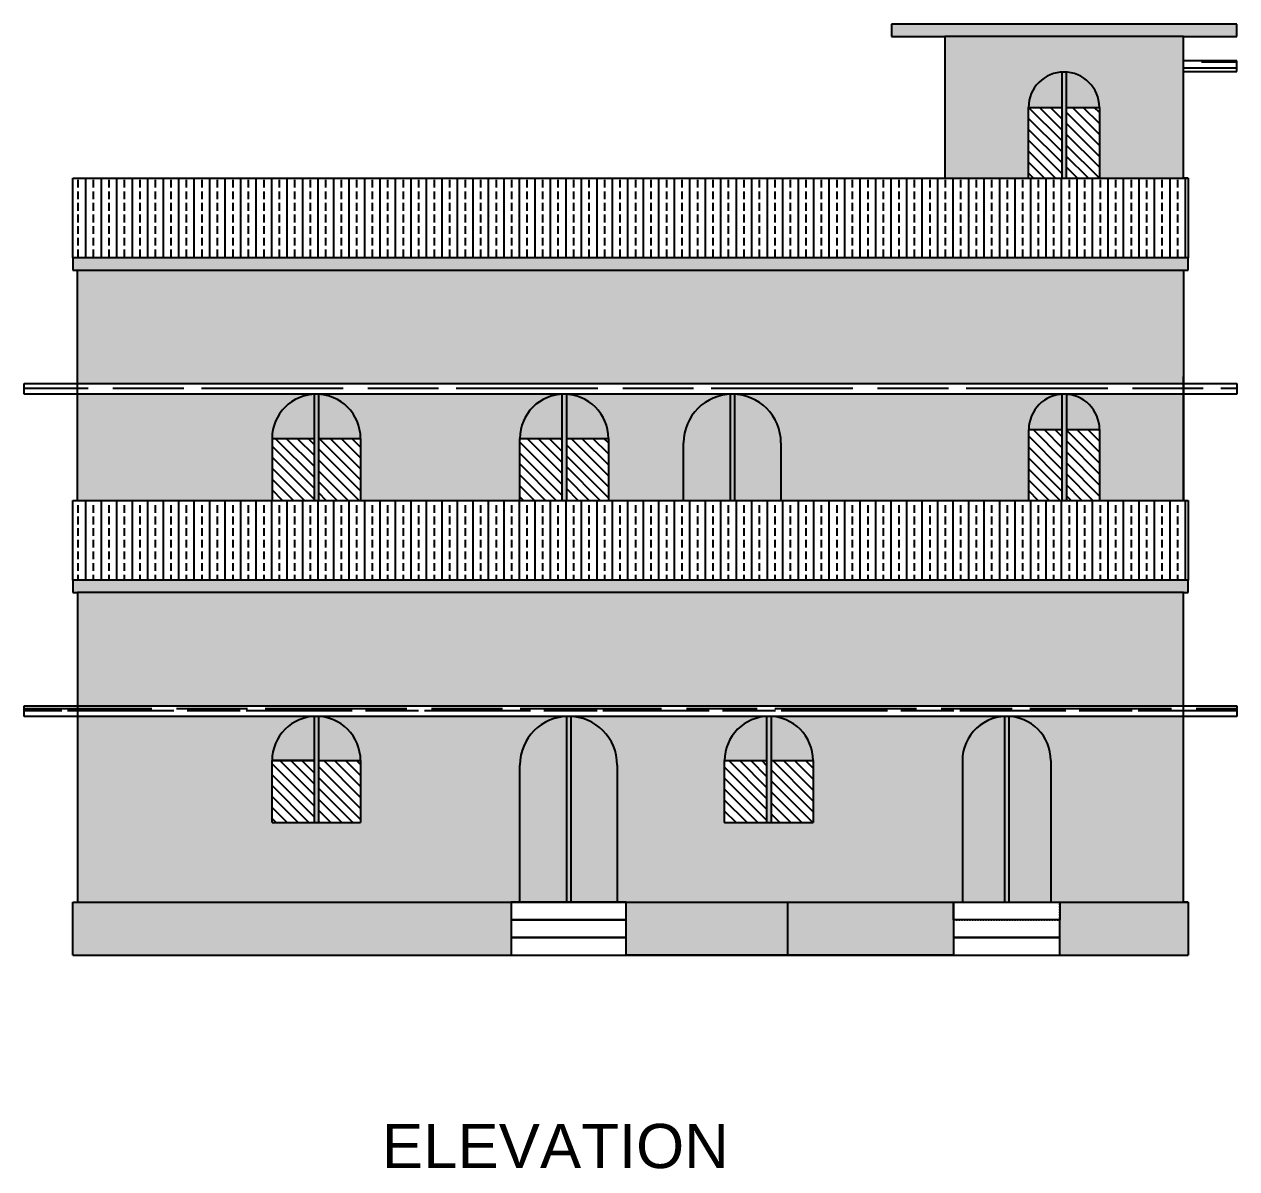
# Model space of a CAD drawing. Header units: inches. Extents: x -18378 to 21009, y -21280 to 15286.
# Drawn here: x -16571 to -2871, y 2354 to 15286 of the extents above; entities that cross this region are included whole.
import ezdxf

# ---------------------------------------------------------------- set-up
doc = ezdxf.new("R2010")
doc.units = ezdxf.units.IN
doc.header["$MEASUREMENT"] = 0
doc.linetypes.add('ACAD_ISO03W100', pattern=[30, 12, -18])
for name, color, linetype in [('door', 130, 'Continuous'), ('elevation', 50, 'Continuous'), ('steps', 100, 'ACAD_ISO03W100'), ('window', 210, 'Continuous')]:
    doc.layers.add(name, color=color, linetype=linetype)
doc.styles.get("Standard").update_dxf_attribs({"font": 'arial.ttf'})
pattern_1 = [(0, (50, -4540), (3.125, 6.25), [0, -6.25])]
pattern_2 = [(45, (50, -4540), (-17.67767, 17.67767), []), (135, (50, -4540), (-53.033009, 17.67767), [62.5, -37.5])]

msp = doc.modelspace()

# ---------------------------------------------------------------- hatches: boundary and pattern name
at = {"layer": 'elevation', "true_color": 0xed1f24}
h = msp.add_hatch(dxfattribs=at)
h.set_pattern_fill('ANSI38', color=240, scale=200)
h.set_pattern_definition(pattern_2)
h.paths.add_polyline_path([(-3421.45307, 9005.898), (-16021.45307, 9005.898), (-16021.45307, 8865.898), (-15971.45307, 8865.898), (-3471.45307, 8865.898), (-3421.45307, 8865.898)])
h.paths.add_polyline_path([(-3421.45307, 12645.898), (-16021.45307, 12645.898), (-16021.45307, 12505.898), (-15971.45307, 12505.898), (-3471.45307, 12505.898), (-3421.45307, 12505.898)])
h.paths.add_polyline_path([(-2871.45307, 15285.898), (-6771.45307, 15285.898), (-6771.45307, 15145.898), (-6171.45307, 15145.898), (-3471.45307, 15145.898), (-2871.45307, 15145.898)])
at = {"layer": 'elevation', "true_color": 0x7aafdf}
h = msp.add_hatch(color=143, dxfattribs=at)
h.dxf.hatch_style = 1
h.paths.add_polyline_path([(-6171.45307, 13545.898), (-5224.01962, 13545.898), (-5224.01962, 14345.898, -0.4142135624), (-4824.01962, 14745.898, -0.4142135624), (-4424.01962, 14345.898), (-4424.01962, 13545.898), (-3471.45307, 13545.898), (-3471.45307, 15145.898), (-6171.45307, 15145.898)])
at = {"layer": 'elevation', "true_color": 0xd19cc7}
h = msp.add_hatch(dxfattribs=at)
h.set_pattern_fill('AR-RROOF', color=9, scale=200)
h.set_pattern_definition([(0, (50, -4540), (440, 200), [3000, -400, 1000, -200]), (0, (316, -4440), (-200, 266), [600, -66, 1200, -150]), (0, (150, -4370), (1040, 134), [1600, -280, 800, -200])])
h.paths.add_polyline_path([(-3471.45307, 7585.898), (-15971.45307, 7585.898), (-15971.45307, 7465.898), (-3471.45307, 7465.898)])
h.paths.add_polyline_path([(-15971.45307, 7585.898), (-16571.45307, 7585.898), (-16571.45307, 7465.898), (-15971.45307, 7465.898)])
h.paths.add_polyline_path([(-2871.45307, 7585.898), (-3471.45307, 7585.898), (-3471.45307, 7465.898), (-2871.45307, 7465.898)])
h.paths.add_polyline_path([(-3471.45307, 11225.898), (-15971.45307, 11225.898), (-15971.45307, 11105.898), (-3471.45307, 11105.898)])
h.paths.add_polyline_path([(-2871.45307, 11225.898), (-3471.45307, 11225.898), (-3471.45307, 11105.898), (-2871.45307, 11105.898)])
h.paths.add_polyline_path([(-15971.45307, 11225.898), (-16571.45307, 11225.898), (-16571.45307, 11105.898), (-15971.45307, 11105.898)])
h.paths.add_polyline_path([(-2871.45307, 14872.35416), (-3471.45307, 14872.35416), (-3471.45307, 14752.35416), (-2871.45307, 14752.35416)])
at = {"layer": 'elevation', "true_color": 0x105689}
h = msp.add_hatch(color=146, dxfattribs=at)
h.dxf.hatch_style = 1
h.paths.add_polyline_path([(-13296.45307, 11105.27261, 0.3996375341), (-13771.45307, 10605.898), (-13296.45307, 10605.898)])
h.paths.add_polyline_path([(-13246.45307, 10605.898), (-12771.45307, 10605.898, 0.3996375341), (-13246.45307, 11105.27261)])
h.paths.add_polyline_path([(-10496.45307, 10605.898), (-10496.45307, 11105.27261, 0.3996375341), (-10971.45307, 10605.898)])
h.paths.add_polyline_path([(-9971.45307, 10605.898, 0.3996375341), (-10446.45307, 11105.27261), (-10446.45307, 10605.898)])
h.paths.add_polyline_path([(-4846.45307, 11105.11599, 0.3960121918), (-5221.45307, 10705.898), (-4846.45307, 10705.898)])
h.paths.add_polyline_path([(-4796.45307, 10705.898), (-4421.45307, 10705.898, 0.3960121918), (-4796.45307, 11105.11599)])
h.paths.add_polyline_path([(-4849.01962, 14345.898), (-4849.01962, 14745.11599, 0.3960121918), (-5224.01962, 14345.898)])
h.paths.add_polyline_path([(-4424.01962, 14345.898, 0.3960121918), (-4799.01962, 14745.11599), (-4799.01962, 14345.898)])
h.paths.add_polyline_path([(-8183.13449, 7465.27261, 0.3996375341), (-8658.13449, 6965.898), (-8183.13449, 6965.898)])
h.paths.add_polyline_path([(-8133.13449, 7465.27261), (-8133.13449, 6965.898), (-7658.13449, 6965.898, 0.3996375341)])
h.paths.add_polyline_path([(-13246.45307, 6965.898), (-12771.45307, 6965.898, 0.3996375341), (-13246.45307, 7465.27261)])
h.paths.add_polyline_path([(-13296.45307, 7465.27261, 0.3996375341), (-13771.45307, 6965.898), (-13296.45307, 6965.898)])
at = {"layer": 'elevation', "true_color": 0x000000}
h = msp.add_hatch(color=18, dxfattribs=at)
h.dxf.hatch_style = 1
h.paths.add_polyline_path([(-4799.01962, 14745.11599, 0.0156364646), (-4824.01962, 14745.898, 0.0156364646), (-4849.01962, 14745.11599), (-4849.01962, 13545.898), (-4799.01962, 13545.898)])
h.paths.add_polyline_path([(-4796.45307, 11105.11599, 0.0156364646), (-4821.45307, 11105.898, 0.0156364646), (-4846.45307, 11105.11599), (-4846.45307, 9905.898), (-4796.45307, 9905.898)])
h.paths.add_polyline_path([(-8546.45307, 11105.32953, 0.0113680428), (-8571.45307, 11105.898, 0.0113680428), (-8596.45307, 11105.32953), (-8596.45307, 9905.898), (-8546.45307, 9905.898)])
at = {"layer": 'elevation'}
h = msp.add_hatch(dxfattribs=at)
h.set_pattern_fill('ANSI31', color=6, scale=700, angle=90)
h.set_pattern_definition([(135, (50, -4540), (-61.87184, -61.87184), [])])
h.paths.add_polyline_path([(-12771.45307, 10605.898), (-13246.45307, 10605.898), (-13246.45307, 9905.898), (-12771.45307, 9905.898)])
h.paths.add_polyline_path([(-13296.45307, 10605.898), (-13771.45307, 10605.898), (-13771.45307, 9905.898), (-13296.45307, 9905.898)])
h.paths.add_polyline_path([(-10971.45307, 9905.898), (-10496.45307, 9905.898), (-10496.45307, 10605.898), (-10971.45307, 10605.898)])
h.paths.add_polyline_path([(-10446.45307, 10605.898), (-10446.45307, 9905.898), (-9971.45307, 9905.898), (-9971.45307, 10605.898)])
h.paths.add_polyline_path([(-4846.45307, 10705.898), (-5221.45307, 10705.898), (-5221.45307, 9905.898), (-4846.45307, 9905.898)])
h.paths.add_polyline_path([(-4796.45307, 9905.898), (-4421.45307, 9905.898), (-4421.45307, 10705.898), (-4796.45307, 10705.898)])
h.paths.add_polyline_path([(-7658.13449, 6965.898), (-8133.13449, 6965.898), (-8133.13449, 6265.898), (-7658.13449, 6265.898)])
h.paths.add_polyline_path([(-8658.13449, 6265.898), (-8183.13449, 6265.898), (-8183.13449, 6965.898), (-8658.13449, 6965.898)])
h.paths.add_polyline_path([(-13246.45307, 6265.898), (-12771.45307, 6265.898), (-12771.45307, 6965.898), (-13246.45307, 6965.898)])
h.paths.add_polyline_path([(-13771.45307, 6265.898), (-13296.45307, 6265.898), (-13296.45307, 6965.898), (-13771.45307, 6965.898)])
h.paths.add_polyline_path([(-5224.01962, 13545.898), (-4849.01962, 13545.898), (-4849.01962, 14345.898), (-5224.01962, 14345.898)])
h.paths.add_polyline_path([(-4799.01962, 13545.898), (-4424.01962, 13545.898), (-4424.01962, 14345.898), (-4799.01962, 14345.898)])
at = {"layer": 'elevation', "true_color": 0xc8c92d}
h = msp.add_hatch(dxfattribs=at)
h.set_pattern_fill('BRASS', color=52, scale=700, angle=90)
h.set_pattern_definition([(90, (50, -4540), (-175, 1e-14), []), (90, (-37.5, -4540), (-175, 1e-14), [87.5, -43.75])])
h.paths.add_polyline_path([(-3421.45307, 12645.898), (-3421.45307, 13545.898), (-3471.45307, 13545.898), (-16021.45307, 13545.898), (-16021.45307, 12645.898)])
h.paths.add_polyline_path([(-16021.45307, 9905.898), (-16021.45307, 9005.898), (-3421.45307, 9005.898), (-3421.45307, 9905.898)])
at = {"layer": 'elevation', "true_color": 0x7aafdf}
h = msp.add_hatch(color=143, dxfattribs=at)
h.dxf.hatch_style = 1
h.paths.add_polyline_path([(-3471.45307, 7585.898), (-3471.45307, 8865.898), (-15971.45307, 8865.898), (-15971.45307, 7585.898)])
h.paths.add_polyline_path([(-12771.45307, 6265.898), (-13771.45307, 6265.898), (-13771.45307, 6965.898, -0.3996375341), (-13296.45307, 7465.27261), (-13296.45307, 7465.898), (-15971.45307, 7465.898), (-15971.45307, 5365.898), (-10971.45307, 5365.898), (-10971.45307, 6915.898, -0.4142135624), (-10421.45307, 7465.898), (-13246.45307, 7465.898), (-13246.45307, 7465.27261, -0.3996375341), (-12771.45307, 6965.898)])
h.paths.add_polyline_path([(-9871.45307, 5365.898), (-9771.45307, 5365.898), (-5971.45307, 5365.898), (-5971.45307, 6965.898, -0.4142135624), (-5471.45307, 7465.898), (-8133.13449, 7465.898), (-8133.13449, 7465.27261, -0.3996375341), (-7658.13449, 6965.898), (-7658.13449, 6265.898), (-8658.13449, 6265.898), (-8658.13449, 6965.898, -0.3996375341), (-8183.13449, 7465.27261), (-8183.13449, 7465.898), (-10421.45307, 7465.898, -0.4142135624), (-9871.45307, 6915.898)])
h.paths.add_polyline_path([(-3471.45307, 5365.898), (-3471.45307, 7465.898), (-5471.45307, 7465.898, -0.4142135624), (-4971.45307, 6965.898), (-4971.45307, 5365.898)])
h.paths.add_polyline_path([(-8571.45307, 11105.898, -0.4142135624), (-8021.45307, 10555.898), (-8021.45307, 9905.898), (-5221.45307, 9905.898), (-5221.45307, 10705.898, -0.4142135624), (-4821.45307, 11105.898)])
h.paths.add_polyline_path([(-4421.45307, 9905.898), (-3471.45307, 9905.898), (-3471.45307, 11105.898), (-4821.45307, 11105.898, -0.4142135624), (-4421.45307, 10705.898)])
h.paths.add_polyline_path([(-9121.45307, 10555.898, -0.4142135624), (-8571.45307, 11105.898), (-10471.45307, 11105.898, -0.4142135624), (-9971.45307, 10605.898), (-9971.45307, 9905.898), (-9121.45307, 9905.898)])
h.paths.add_polyline_path([(-13271.45307, 11105.898, -0.4142135624), (-12771.45307, 10605.898), (-12771.45307, 9905.898), (-10971.45307, 9905.898), (-10971.45307, 10605.898, -0.4142135624), (-10471.45307, 11105.898)])
h.paths.add_polyline_path([(-15971.45307, 11105.898), (-15971.45307, 9905.898), (-13771.45307, 9905.898), (-13771.45307, 10605.898, -0.4142135624), (-13271.45307, 11105.898)])
h.paths.add_polyline_path([(-3471.45307, 11225.898), (-3471.45307, 11305.898), (-3471.45307, 12505.898), (-15971.45307, 12505.898), (-15971.45307, 11225.898)])
at = {"layer": 'elevation', "true_color": 0x000000}
h = msp.add_hatch(color=18, dxfattribs=at)
h.dxf.hatch_style = 1
h.paths.add_polyline_path([(-10446.45307, 11105.27261, 0.0125058661), (-10471.45307, 11105.898, 0.0125058661), (-10496.45307, 11105.27261), (-10496.45307, 9905.898), (-10446.45307, 9905.898)])
h.paths.add_polyline_path([(-13246.45307, 11105.27261, 0.0125058661), (-13271.45307, 11105.898, 0.0125058661), (-13296.45307, 11105.27261), (-13296.45307, 9905.898), (-13246.45307, 9905.898)])
at = {"layer": 'elevation', "true_color": 0xf8991e}
h = msp.add_hatch(dxfattribs=at)
h.set_pattern_fill('DOTS', color=30, scale=100)
h.set_pattern_definition(pattern_1)
h.paths.add_polyline_path([(-8596.45307, 11105.32953, 0.400957492), (-9121.45307, 10555.898), (-9121.45307, 9905.898), (-8596.45307, 9905.898)])
h.paths.add_polyline_path([(-8546.45307, 9905.898), (-8021.45307, 9905.898), (-8021.45307, 10555.898, 0.400957492), (-8546.45307, 11105.32953)])
at = {"layer": 'elevation', "true_color": 0x58ba48}
h = msp.add_hatch(dxfattribs=at)
h.set_pattern_fill('AR-B816', color=85, scale=1000)
h.paths.add_polyline_path([(-9821.45307, 9905.898), (-11121.45307, 9905.898), (-11121.45307, 9705.898), (-9821.45307, 9705.898)])
h.paths.add_polyline_path([(-9821.45307, 9705.898), (-11121.45307, 9705.898), (-11121.45307, 9505.898), (-9821.45307, 9505.898)])
h.paths.add_polyline_path([(-9821.45307, 9505.898), (-11121.45307, 9505.898), (-11121.45307, 9305.898), (-9821.45307, 9305.898)])
h.paths.add_polyline_path([(-4921.45307, 9905.898), (-6121.45307, 9905.898), (-6121.45307, 9705.898), (-4921.45307, 9705.898)])
h.paths.add_polyline_path([(-4921.45307, 9705.898), (-6121.45307, 9705.898), (-6121.45307, 9505.898), (-4921.45307, 9505.898)])
h.paths.add_polyline_path([(-4921.45307, 9505.898), (-6121.45307, 9505.898), (-6121.45307, 9305.898), (-4921.45307, 9305.898)])
at = {"layer": 'elevation', "true_color": 0xadddf7}
h = msp.add_hatch(color=141, dxfattribs=at)
h.dxf.hatch_style = 1
h.paths.add_polyline_path([(-12771.45307, 6265.898), (-13771.45307, 6265.898), (-13771.45307, 6965.898, -0.3996375341), (-13296.45307, 7465.27261), (-13296.45307, 7465.898), (-15971.45307, 7465.898), (-15971.45307, 5365.898), (-10971.45307, 5365.898), (-10971.45307, 6915.898, -0.400957492), (-10446.45307, 7465.32953), (-10446.45307, 7465.898), (-13246.45307, 7465.898), (-13246.45307, 7465.27261, -0.3996375341), (-12771.45307, 6965.898)])
h.paths.add_polyline_path([(-8658.13449, 6265.898), (-8658.13449, 6965.898, -0.3996375341), (-8183.13449, 7465.27261), (-8183.13449, 7465.898), (-10396.45307, 7465.898), (-10396.45307, 7465.32953, -0.400957492), (-9871.45307, 6915.898), (-9871.45307, 5365.898), (-9771.45307, 5365.898), (-5971.45307, 5365.898), (-5971.45307, 6965.898, -0.3996375341), (-5496.45307, 7465.27261), (-5496.45307, 7465.898), (-8133.13449, 7465.898), (-8133.13449, 7465.27261, -0.3996375341), (-7658.13449, 6965.898), (-7658.13449, 6265.898)])
h.paths.add_polyline_path([(-4971.45307, 5365.898), (-4871.45307, 5365.898), (-3471.45307, 5365.898), (-3471.45307, 7465.898), (-5446.45307, 7465.898), (-5446.45307, 7465.27261, -0.3996375341), (-4971.45307, 6965.898)])
h.paths.add_polyline_path([(-15971.45307, 8865.898), (-15971.45307, 7585.898), (-3471.45307, 7585.898), (-3471.45307, 8865.898)])
at = {"layer": 'elevation', "true_color": 0x000000}
h = msp.add_hatch(color=18, dxfattribs=at)
h.dxf.hatch_style = 1
h.paths.add_polyline_path([(-5446.45307, 7465.27261, 0.0125058661), (-5471.45307, 7465.898, 0.0125058661), (-5496.45307, 7465.27261), (-5496.45307, 5365.898), (-5446.45307, 5365.898)])
h.paths.add_polyline_path([(-8133.13449, 7465.27261, 0.0125058661), (-8158.13449, 7465.898, 0.0125058661), (-8183.13449, 7465.27261), (-8183.13449, 6265.898), (-8133.13449, 6265.898)])
h.paths.add_polyline_path([(-10396.45307, 7465.32953, 0.0113680428), (-10421.45307, 7465.898, 0.0113680428), (-10446.45307, 7465.32953), (-10446.45307, 5365.898), (-10396.45307, 5365.898)])
h.paths.add_polyline_path([(-13246.45307, 7465.27261, 0.0125058661), (-13271.45307, 7465.898, 0.0125058661), (-13296.45307, 7465.27261), (-13296.45307, 6265.898), (-13246.45307, 6265.898)])
at = {"layer": 'elevation', "true_color": 0xf8991e}
h = msp.add_hatch(dxfattribs=at)
h.set_pattern_fill('DOTS', color=30, scale=100)
h.set_pattern_definition(pattern_1)
h.paths.add_polyline_path([(-10971.45307, 5365.898), (-10446.45307, 5365.898), (-10446.45307, 7465.32953, 0.400957492), (-10971.45307, 6915.898)])
h.paths.add_polyline_path([(-10396.45307, 5365.898), (-9871.45307, 5365.898), (-9871.45307, 6915.898, 0.400957492), (-10396.45307, 7465.32953)])
h.paths.add_polyline_path([(-5971.45307, 5365.898), (-5496.45307, 5365.898), (-5496.45307, 7465.27261, 0.3996375341), (-5971.45307, 6965.898)])
h.paths.add_polyline_path([(-4971.45307, 6965.898, 0.3996375341), (-5446.45307, 7465.27261), (-5446.45307, 5365.898), (-4971.45307, 5365.898)])
at = {"layer": 'elevation', "true_color": 0xed1f24}
h = msp.add_hatch(dxfattribs=at)
h.set_pattern_fill('ANSI38', color=240, scale=200)
h.set_pattern_definition(pattern_2)
h.paths.add_polyline_path([(-11071.45307, 4765.898), (-11071.45307, 5365.898), (-16021.45307, 5365.898), (-16021.45307, 4765.898)])
h.paths.add_polyline_path([(-6071.45307, 4765.898), (-6071.45307, 5365.898), (-9771.45307, 5365.898), (-9771.45307, 4765.898)])
h.paths.add_polyline_path([(-3421.45307, 4765.898), (-3421.45307, 5365.898), (-3471.45307, 5365.898), (-4871.45307, 5365.898), (-4871.45307, 5165.898), (-4871.45307, 4765.898)])
h = msp.add_hatch(dxfattribs=at)
h.set_pattern_fill('AR-B816', color=240, scale=1000)
h.set_pattern_definition([(0, (50, -4540), (0, 8000), []), (90, (50, -4540), (-8000, 8000), [8000, -8000])])
h.paths.add_polyline_path([(-6071.45307, 4765.898), (-6071.45307, 5365.898), (-9771.45307, 5365.898), (-9771.45307, 4765.898)])

# ---------------------------------------------------------------- linework, layer by layer
at = {"layer": 'door'}
for p, q in [((-9121.45307, 9905.898), (-9121.45307, 10555.898)), ((-8021.45307, 10555.898), (-8021.45307, 9905.898)), ((-10971.45307, 5365.898), (-10971.45307, 6915.898)), ((-9871.45307, 6915.898), (-9871.45307, 5365.898)), ((-5971.45307, 6965.898), (-5971.45307, 5365.898)), ((-4971.45307, 6965.898), (-4971.45307, 5365.898))]:
    msp.add_line(p, q, dxfattribs=at)
for centre, radius, start, end in [((-8571.45307, 10555.898), 550, 90, 180), ((-8571.45307, 10555.898), 550, 0, 90), ((-10421.45307, 6915.898), 550, 90, 180), ((-10421.45307, 6915.898), 550, 0, 90), ((-5471.45307, 6965.898), 500, 85.88617342, 180), ((-5471.45307, 6965.898), 500, 0, 90)]:
    msp.add_arc(centre, radius, start, end, dxfattribs=at)
at = {"layer": 'elevation'}
for p, q in [((-2871.45307, 15285.898), (-6771.45307, 15285.898)), ((-6771.45307, 15285.898), (-6771.45307, 15145.898)), ((-2871.45307, 15145.898), (-2871.45307, 15285.898)), ((-6771.45307, 15145.898), (-6171.45307, 15145.898)), ((-3471.45307, 15145.898), (-6171.45307, 15145.898)), ((-6171.45307, 15145.898), (-6171.45307, 13545.898)), ((-3471.45307, 13545.898), (-3471.45307, 15145.898)), ((-3471.45307, 15145.898), (-2871.45307, 15145.898)), ((-2871.45307, 14872.35416), (-3471.45307, 14872.35416)), ((-2871.45307, 14752.35416), (-2871.45307, 14872.35416)), ((-3471.45307, 14752.35416), (-2871.45307, 14752.35416)), ((-16021.45307, 12645.898), (-16021.45307, 13545.898)), ((-16021.45307, 13545.898), (-3421.45307, 13545.898)), ((-3421.45307, 13545.898), (-3471.45307, 13545.898)), ((-3421.45307, 13545.898), (-3421.45307, 12645.898)), ((-3421.45307, 12645.898), (-16021.45307, 12645.898)), ((-16021.45307, 12645.898), (-16021.45307, 12505.898)), ((-3421.45307, 12505.898), (-3421.45307, 12645.898)), ((-16021.45307, 12505.898), (-15971.45307, 12505.898)), ((-15971.45307, 9905.898), (-15971.45307, 12505.898)), ((-15971.45307, 12505.898), (-3471.45307, 12505.898)), ((-3471.45307, 12505.898), (-3471.45307, 9905.898)), ((-3471.45307, 12505.898), (-3421.45307, 12505.898)), ((-3471.45307, 9905.898), (-3471.45307, 11305.898)), ((-16571.45307, 11105.898), (-16571.45307, 11225.898)), ((-16571.45307, 11225.898), (-2871.45307, 11225.898)), ((-15971.45307, 11105.898), (-16571.45307, 11105.898)), ((-3471.45307, 11105.898), (-15971.45307, 11105.898)), ((-3471.45307, 9905.898), (-3471.45307, 11105.898)), ((-2871.45307, 11105.898), (-3471.45307, 11105.898)), ((-2871.45307, 11225.898), (-2871.45307, 11105.898)), ((-16021.45307, 9005.898), (-16021.45307, 9905.898)), ((-16021.45307, 9905.898), (-3421.45307, 9905.898)), ((-16021.45307, 9905.898), (-15971.45307, 9905.898)), ((-3421.45307, 9905.898), (-3421.45307, 9005.898)), ((-3421.45307, 9005.898), (-16021.45307, 9005.898)), ((-16021.45307, 9005.898), (-16021.45307, 8865.898)), ((-3421.45307, 8865.898), (-3421.45307, 9005.898)), ((-16021.45307, 8865.898), (-15971.45307, 8865.898)), ((-3471.45307, 8865.898), (-15971.45307, 8865.898)), ((-15971.45307, 8865.898), (-15971.45307, 5365.898)), ((-3471.45307, 5365.898), (-3471.45307, 8865.898)), ((-3471.45307, 8865.898), (-3421.45307, 8865.898)), ((-16571.45307, 7465.898), (-16571.45307, 7585.898)), ((-16571.45307, 7585.898), (-2871.45307, 7585.898)), ((-2871.45307, 7585.898), (-2871.45307, 7465.898)), ((-3471.45307, 7465.898), (-16571.45307, 7465.898)), ((-3471.45307, 5365.898), (-3471.45307, 7465.898)), ((-2871.45307, 7465.898), (-3471.45307, 7465.898)), ((-16021.45307, 4765.898), (-16021.45307, 5365.898)), ((-16021.45307, 5365.898), (-3421.45307, 5365.898)), ((-9771.45307, 5365.898), (-6071.45307, 5365.898)), ((-9771.45307, 4765.898), (-9771.45307, 5365.898)), ((-6071.45307, 5365.898), (-6071.45307, 4765.898)), ((-3421.45307, 5365.898), (-3471.45307, 5365.898)), ((-3421.45307, 5365.898), (-3421.45307, 4765.898)), ((-16021.45307, 4765.898), (-3421.45307, 4765.898)), ((-6071.45307, 4765.898), (-9771.45307, 4765.898))]:
    msp.add_line(p, q, dxfattribs=at)
at = {"layer": 'elevation', "color": 18, "true_color": 0x000000}
for p, q in [((-4849.01962, 14745.898), (-4849.01962, 13545.898)), ((-4799.01962, 14745.898), (-4799.01962, 13545.898)), ((-5224.01962, 14345.898), (-4849.01962, 14345.898)), ((-4799.01962, 14345.898), (-4424.01962, 14345.898)), ((-13296.45307, 11105.898), (-13296.45307, 9905.898)), ((-13246.45307, 11105.898), (-13246.45307, 9905.898)), ((-10496.45307, 11105.898), (-10496.45307, 9905.898)), ((-10446.45307, 11105.898), (-10446.45307, 9905.898)), ((-8596.45307, 11105.898), (-8596.45307, 9905.898)), ((-8546.45307, 11105.898), (-8546.45307, 9905.898)), ((-4846.45307, 11105.898), (-4846.45307, 9905.898)), ((-4796.45307, 11105.898), (-4796.45307, 9905.898)), ((-5221.45307, 10705.898), (-4846.45307, 10705.898)), ((-4796.45307, 10705.898), (-4421.45307, 10705.898)), ((-13771.45307, 10605.898), (-13296.45307, 10605.898)), ((-13246.45307, 10605.898), (-12771.45307, 10605.898)), ((-10971.45307, 10605.898), (-10496.45307, 10605.898)), ((-10446.45307, 10605.898), (-9971.45307, 10605.898)), ((-13296.45307, 7465.898), (-13296.45307, 6265.898)), ((-13246.45307, 7465.898), (-13246.45307, 6265.898)), ((-10446.45307, 7465.898), (-10446.45307, 5365.898)), ((-10396.45307, 7465.898), (-10396.45307, 5365.898)), ((-8183.13449, 7465.898), (-8183.13449, 6265.898)), ((-8133.13449, 7465.898), (-8133.13449, 6265.898)), ((-5496.45307, 7465.898), (-5496.45307, 5365.898)), ((-5446.45307, 7465.898), (-5446.45307, 5365.898)), ((-13771.45307, 6965.898), (-13296.45307, 6965.898)), ((-13246.45307, 6965.898), (-12771.45307, 6965.898)), ((-8658.13449, 6965.898), (-8183.13449, 6965.898)), ((-8133.13449, 6965.898), (-7658.13449, 6965.898)), ((-11071.45307, 5365.898), (-11071.45307, 4765.898)), ((-9771.45307, 5365.898), (-11071.45307, 5365.898)), ((-9771.45307, 5165.898), (-9771.45307, 5365.898)), ((-6071.45307, 5365.898), (-6071.45307, 4765.898)), ((-6071.45307, 5165.898), (-6071.45307, 5365.898)), ((-6071.45307, 5365.898), (-4871.45307, 5365.898)), ((-4871.45307, 5365.898), (-4871.45307, 5165.898)), ((-9771.45307, 5165.898), (-11071.45307, 5165.898)), ((-11071.45307, 5165.898), (-9771.45307, 5165.898)), ((-9771.45307, 4965.898), (-9771.45307, 5165.898)), ((-4871.45307, 5165.898), (-6071.45307, 5165.898)), ((-4871.45307, 4965.898), (-4871.45307, 5165.898)), ((-9771.45307, 4965.898), (-11071.45307, 4965.898)), ((-11071.45307, 4965.898), (-9771.45307, 4965.898)), ((-9771.45307, 4765.898), (-9771.45307, 4965.898)), ((-4871.45307, 4965.898), (-6071.45307, 4965.898)), ((-6071.45307, 4965.898), (-4871.45307, 4965.898)), ((-4871.45307, 4765.898), (-4871.45307, 4965.898)), ((-11071.45307, 4765.898), (-9771.45307, 4765.898)), ((-6071.45307, 4765.898), (-4871.45307, 4765.898))]:
    msp.add_line(p, q, dxfattribs=at)
at = {"layer": 'elevation', "color": 0}
for p, q in [((-10396.45307, 7465.898), (-10396.45307, 5365.898)), ((-10396.45307, 7465.898), (-10396.45307, 5365.898)), ((-5446.45307, 7465.898), (-5446.45307, 5365.898)), ((-5446.45307, 7465.898), (-5446.45307, 5365.898)), ((-5446.45307, 7465.898), (-5446.45307, 5365.898)), ((-5446.45307, 7465.898), (-5446.45307, 5365.898)), ((-13296.45307, 6965.898), (-13771.45307, 6965.898))]:
    msp.add_line(p, q, dxfattribs=at)
at = {"layer": 'steps'}
for p, q in [((-11071.45307, 5365.898), (-11071.45307, 4765.898)), ((-11071.45307, 5365.898), (-9771.45307, 5365.898)), ((-9771.45307, 4765.898), (-9771.45307, 5365.898)), ((-6071.45307, 5365.898), (-6071.45307, 4765.898)), ((-6071.45307, 5365.898), (-4871.45307, 5365.898)), ((-4871.45307, 4765.898), (-4871.45307, 5365.898)), ((-11071.45307, 5165.898), (-9771.45307, 5165.898)), ((-6071.45307, 5165.898), (-4871.45307, 5165.898)), ((-11071.45307, 4965.898), (-9771.45307, 4965.898)), ((-6071.45307, 4965.898), (-4871.45307, 4965.898)), ((-11071.45307, 4765.898), (-9771.45307, 4765.898)), ((-6071.45307, 4765.898), (-4871.45307, 4765.898))]:
    msp.add_line(p, q, dxfattribs=at)
at = {"layer": 'window'}
for p, q in [((-5224.01962, 13545.898), (-5224.01962, 14345.898)), ((-4424.01962, 14345.898), (-4424.01962, 13545.898)), ((-5221.45307, 9905.898), (-5221.45307, 10705.898)), ((-4421.45307, 10705.898), (-4421.45307, 9905.898)), ((-13771.45307, 10605.898), (-13771.45307, 9905.898)), ((-12771.45307, 10605.898), (-12771.45307, 9905.898)), ((-10971.45307, 9905.898), (-10971.45307, 10605.898)), ((-9971.45307, 10605.898), (-9971.45307, 9905.898)), ((-13771.45307, 6265.898), (-13771.45307, 6965.898)), ((-12771.45307, 6965.898), (-12771.45307, 6265.898)), ((-8658.13449, 6265.898), (-8658.13449, 6965.898)), ((-7658.13449, 6965.898), (-7658.13449, 6265.898)), ((-13771.45307, 6265.898), (-12771.45307, 6265.898)), ((-8658.13449, 6265.898), (-7658.13449, 6265.898))]:
    msp.add_line(p, q, dxfattribs=at)
for centre, radius, start, end in [((-4824.01962, 14345.898), 400, 90, 180), ((-4824.01962, 14345.898), 400, 0, 90), ((-13271.45307, 10605.898), 500, 90, 180), ((-13271.45307, 10605.898), 500, 0, 90), ((-10471.45307, 10605.898), 500, 90, 180), ((-10471.45307, 10605.898), 500, 0, 90), ((-4821.45307, 10705.898), 400, 90, 180), ((-4821.45307, 10705.898), 400, 0, 90), ((-13271.45307, 6965.898), 500, 90, 180), ((-13271.45307, 6965.898), 500, 0, 90), ((-8158.13449, 6965.898), 500, 90, 180), ((-8158.13449, 6965.898), 500, 0, 90)]:
    msp.add_arc(centre, radius, start, end, dxfattribs=at)

# ---------------------------------------------------------------- texts
at = {"layer": 'elevation', "color": 7, "true_color": 0xffffff, "insert": (-12530.50106, 2861.57656), "char_height": 500, "attachment_point": 1}
msp.add_mtext('ELEVATION', dxfattribs=at)

doc.saveas('drawing.dxf')
